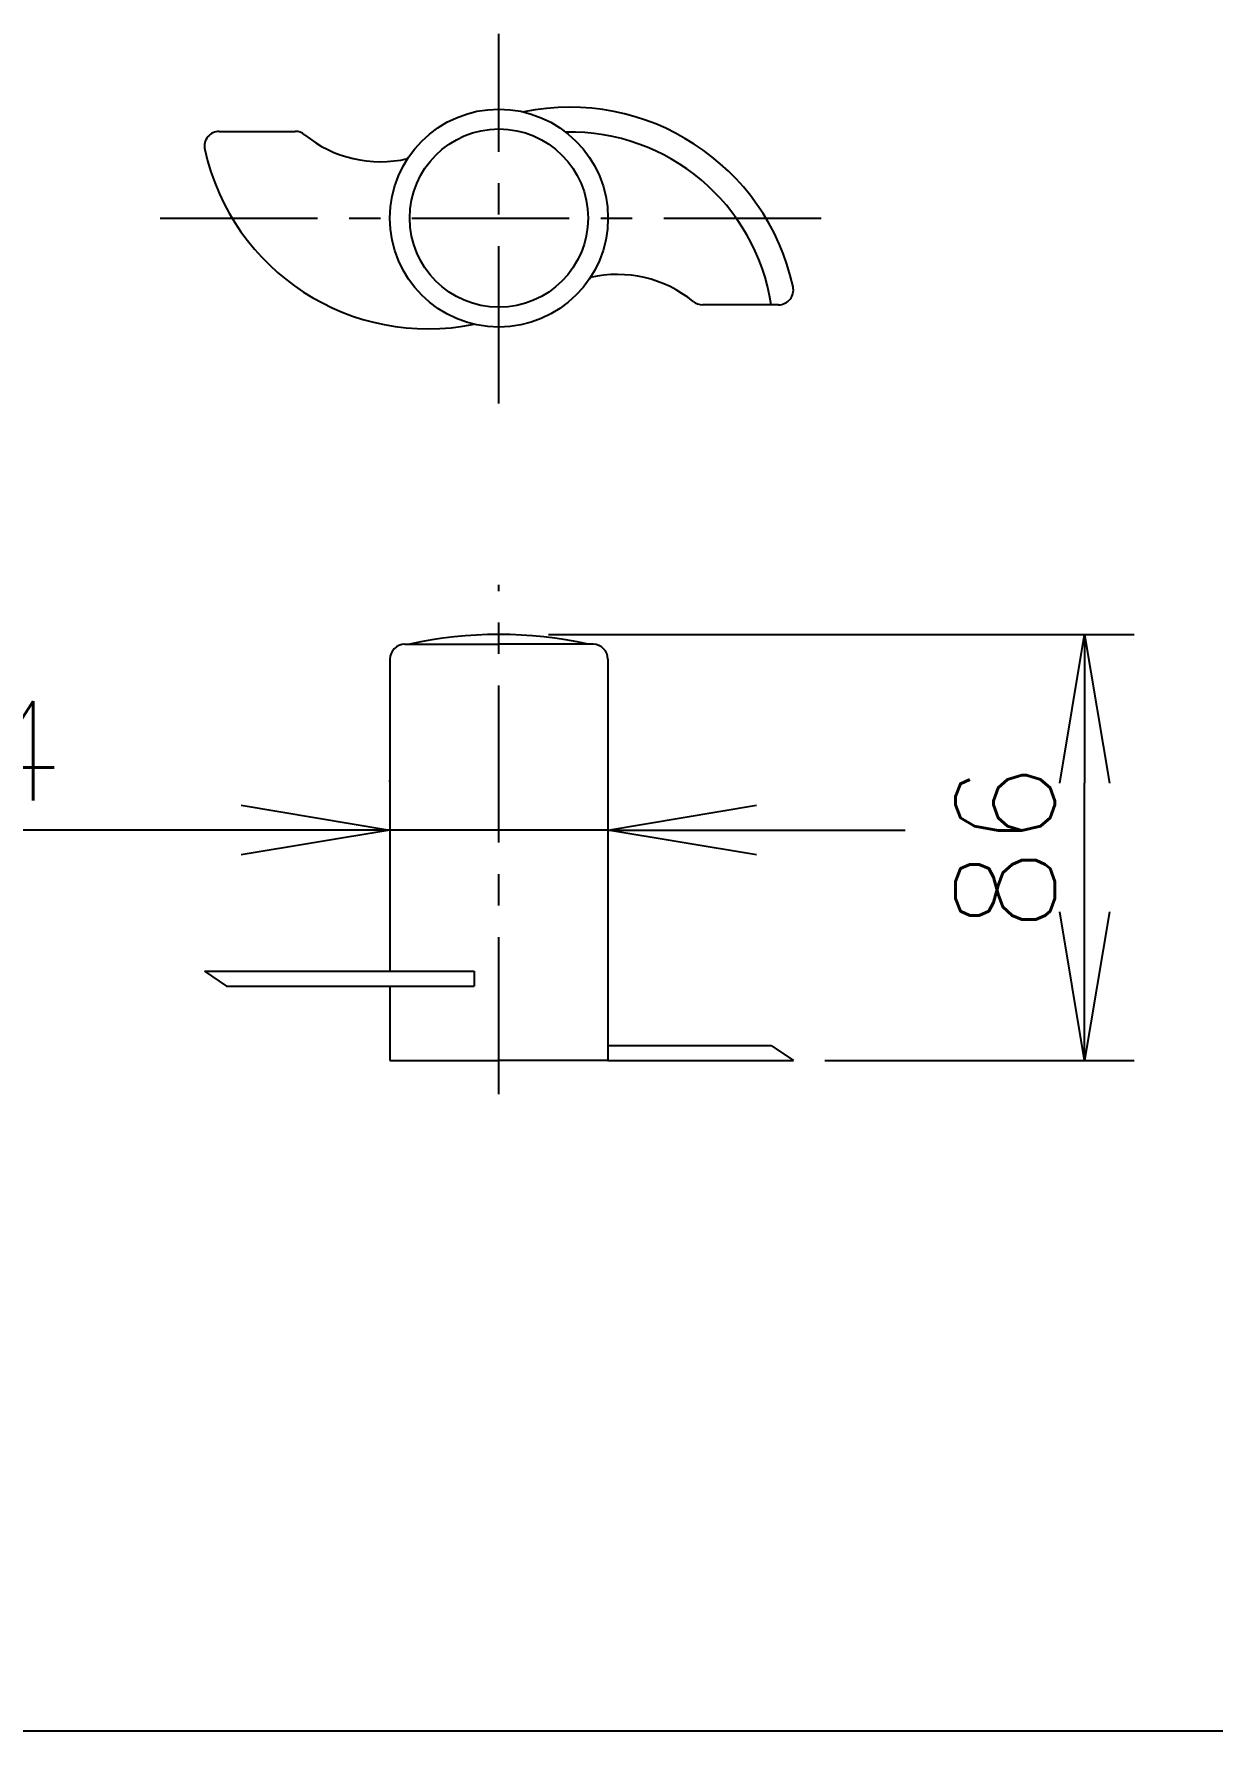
# Model space of a CAD drawing. Extents: x 115 to 2025, y 0 to 1377.
# Drawn here: x 857.7 to 976.6, y 1086.1 to 1257.4 of the extents above; entities that cross this region are included whole.
import ezdxf

# ---------------------------------------------------------------- set-up
doc = ezdxf.new("R2010")
doc.units = 0
doc.header["$LTSCALE"] = 0.5
doc.header["$PDMODE"] = 3
doc.linetypes.add('CENTER', pattern=[50.8, 31.75, -6.35, 6.35, -6.35])
doc.layers.get('0').update_dxf_attribs({"linetype": 'CONTINUOUS'})
doc.layers.get('DEFPOINTS').update_dxf_attribs({"linetype": 'CONTINUOUS'})
for name, color, linetype in [('DANMEN', 7, 'CONTINUOUS'), ('SIYOU', 7, 'CONTINUOUS'), ('SUNPOU', 7, 'CONTINUOUS')]:
    doc.layers.add(name, color=color, linetype=linetype)
doc.styles.get("Standard").update_dxf_attribs({"font": 'ROMANS', "bigfont": 'EXTFONT.shx'})
doc.dimstyles.new('STYLE_1', dxfattribs={"dimscale": 5, "dimtxt": 2, "dimasz": 3, "dimexe": 1, "dimexo": 1, "dimgap": 0.6, "dimtad": 3, "dimdec": 0, "dimlfac": 2, "dimzin": 0, "dimdsep": 46, "dimtxsty": 'STANDARD', "dimblk1": 'OPEN', "dimblk2": 'OPEN', "dimsah": 1, "dimcen": 1.5, "dimadec": 0, "dimazin": 0, "dimtfac": 1, "dimtdec": 0, "dimtmove": 0, "dimatfit": 0, "dimldrblk": 'DOTSMALL', "dimfxl": 1, "dimtvp": 1, "dimtolj": 1, "dimtzin": 0, "dimarcsym": 0})

# ---------------------------------------------------------------- blocks, each defined once
blk = doc.blocks.new('_OPEN')
at = {"color": 0, "linetype": 'ByBlock'}
for p, q in [((-1, 0.167), (0, 0)), ((0, 0), (-1, -0.167)), ((0, 0), (-1, 0))]:
    blk.add_line(p, q, dxfattribs=at)
blk = doc.blocks.new('*D7')
at = {"layer": 'DEFPOINTS', "color": 0}
for p in [(893.63, 1177.01), (893.63, 1176.88), (915.63, 1178.05)]:
    blk.add_point(p, dxfattribs=at)
at = {"layer": 'SUNPOU', "color": 0, "lineweight": -2}
for p, q in [((893.63, 1181.88), (893.63, 1182.01)), ((878.63, 1177.01), (831.92, 1177.01)), ((915.63, 1177.01), (893.63, 1177.01)), ((930.63, 1177.01), (945.63, 1177.01)), ((915.63, 1173.05), (915.63, 1172.01))]:
    blk.add_line(p, q, dxfattribs=at)
at = {"layer": 'SUNPOU', "color": 0, "lineweight": -2, "xscale": 15, "yscale": 15, "zscale": 15}
blk.add_blockref('_OPEN', (893.63, 1177.01), dxfattribs=at)
at = {"layer": 'SUNPOU', "color": 0, "lineweight": -2, "xscale": 15, "yscale": 15, "zscale": 15, "rotation": 180}
blk.add_blockref('_OPEN', (915.63, 1177.01), dxfattribs=at)
at = {"layer": 'SUNPOU', "color": 0, "insert": (847.78, 1185.01), "char_height": 10, "attachment_point": 5}
blk.add_mtext('\\A1;%%C44', dxfattribs=at)
blk = doc.blocks.new('_DotSmall')
at = {"color": 0, "linetype": 'ByBlock', "const_width": 0.5}
blk.add_lwpolyline([(-0.0625, 0, 1), (0.0625, 0, 1)], format="xyb", close=True, dxfattribs=at)
blk = doc.blocks.new('*D8')
at = {"layer": 'DEFPOINTS', "color": 0}
for p in [(904.63, 1196.76), (963.71, 1196.76), (932.5, 1153.76)]:
    blk.add_point(p, dxfattribs=at)
at = {"layer": 'SUNPOU', "color": 0, "lineweight": -2}
for p, q in [((909.63, 1196.76), (968.71, 1196.76)), ((963.71, 1168.76), (963.71, 1181.76)), ((937.5, 1153.76), (968.71, 1153.76))]:
    blk.add_line(p, q, dxfattribs=at)
at = {"layer": 'SUNPOU', "color": 0, "lineweight": -2, "xscale": 15, "yscale": 15, "zscale": 15}
for p, rotation in [((963.71, 1196.76), 90), ((963.71, 1153.76), 270)]:
    blk.add_blockref('_OPEN', p, dxfattribs=dict(at, rotation=rotation))
at = {"layer": 'SUNPOU', "color": 0, "insert": (955.71, 1175.26), "char_height": 10, "attachment_point": 5, "rotation": 90}
blk.add_mtext('\\A1;86', dxfattribs=at)

msp = doc.modelspace()

# ---------------------------------------------------------------- linework, layer by layer
at = {"color": 2}
for p, q in [((876.42, 1247.53), (884.08, 1247.53)), ((932.84, 1230.03), (925.18, 1230.03)), ((895.13, 1195.76), (904.63, 1195.76)), ((914.13, 1195.76), (904.63, 1195.76)), ((893.63, 1194.26), (893.63, 1162.76)), ((915.63, 1194.26), (915.63, 1153.76)), ((874.92, 1162.76), (902.13, 1162.76)), ((874.92, 1162.76), (877.16, 1161.26)), ((902.13, 1162.76), (902.13, 1161.26)), ((877.16, 1161.26), (902.13, 1161.26)), ((893.63, 1161.26), (893.63, 1153.76)), ((915.63, 1155.26), (932.11, 1155.26)), ((932.11, 1155.26), (934.34, 1153.76)), ((893.63, 1153.76), (904.63, 1153.76)), ((915.63, 1153.76), (904.63, 1153.76)), ((915.63, 1153.76), (934.34, 1153.76))]:
    msp.add_line(p, q, dxfattribs=at)
for radius in [11, 9]:
    msp.add_circle((904.63, 1238.78), radius, dxfattribs=at)
for centre, radius, start, end in [((911.78, 1226.9), 23.07, 12.4072, 101.6162), ((876.42, 1246.03), 1.5, 90, 192.4072), ((884.08, 1246.03), 1.5, 50.8032, 90), ((892.68, 1256.58), 12.11, 230.8032, 283.0389), ((911.78, 1226.9), 20.57, 8.7647, 91.0843), ((897.49, 1250.67), 23.07, 192.4072, 281.6162), ((916.58, 1220.98), 12.11, 50.8032, 103.0389), ((932.84, 1231.53), 1.5, 270, 12.4072), ((925.18, 1231.53), 1.5, 230.8032, 270), ((895.13, 1194.26), 1.5, 90, 180), ((904.63, 1155.76), 41, 77.3196, 102.6804), ((914.13, 1194.26), 1.5, 0, 90)]:
    msp.add_arc(centre, radius, start, end, dxfattribs=at)
at = {"layer": 'DANMEN', "color": 2, "linetype": 'CENTER'}
for p, q in [((904.63, 1220.08), (904.63, 1257.37)), ((870.46, 1238.78), (937.14, 1238.78)), ((904.63, 1150.34), (904.63, 1201.78))]:
    msp.add_line(p, q, dxfattribs=at)
at = {"layer": 'SIYOU', "color": 7}
msp.add_line((1191.96, 1086.07), (170.49, 1086.07), dxfattribs=at)

# ---------------------------------------------------------------- dimensions: what is measured, and where the dimension line sits
at = {"layer": 'SUNPOU'}
dim = msp.add_linear_dim(base=(963.71, 1196.76), p1=(932.5, 1153.76), p2=(904.63, 1196.76), angle=90, dimstyle='STYLE_1', dxfattribs=at)
dim.commit()
dim.dimension.update_dxf_attribs({"geometry": '*D8', "text_midpoint": (955.71, 1175.26)})
dim = msp.add_linear_dim(base=(893.63, 1177.01), p1=(915.63, 1178.05), p2=(893.63, 1176.88), text='%%C<>', dimstyle='STYLE_1', dxfattribs=at)
dim.commit()
dim.dimension.update_dxf_attribs({"geometry": '*D7', "text_midpoint": (847.78, 1177.01), "dimtype": 160})

doc.saveas('drawing.dxf')
